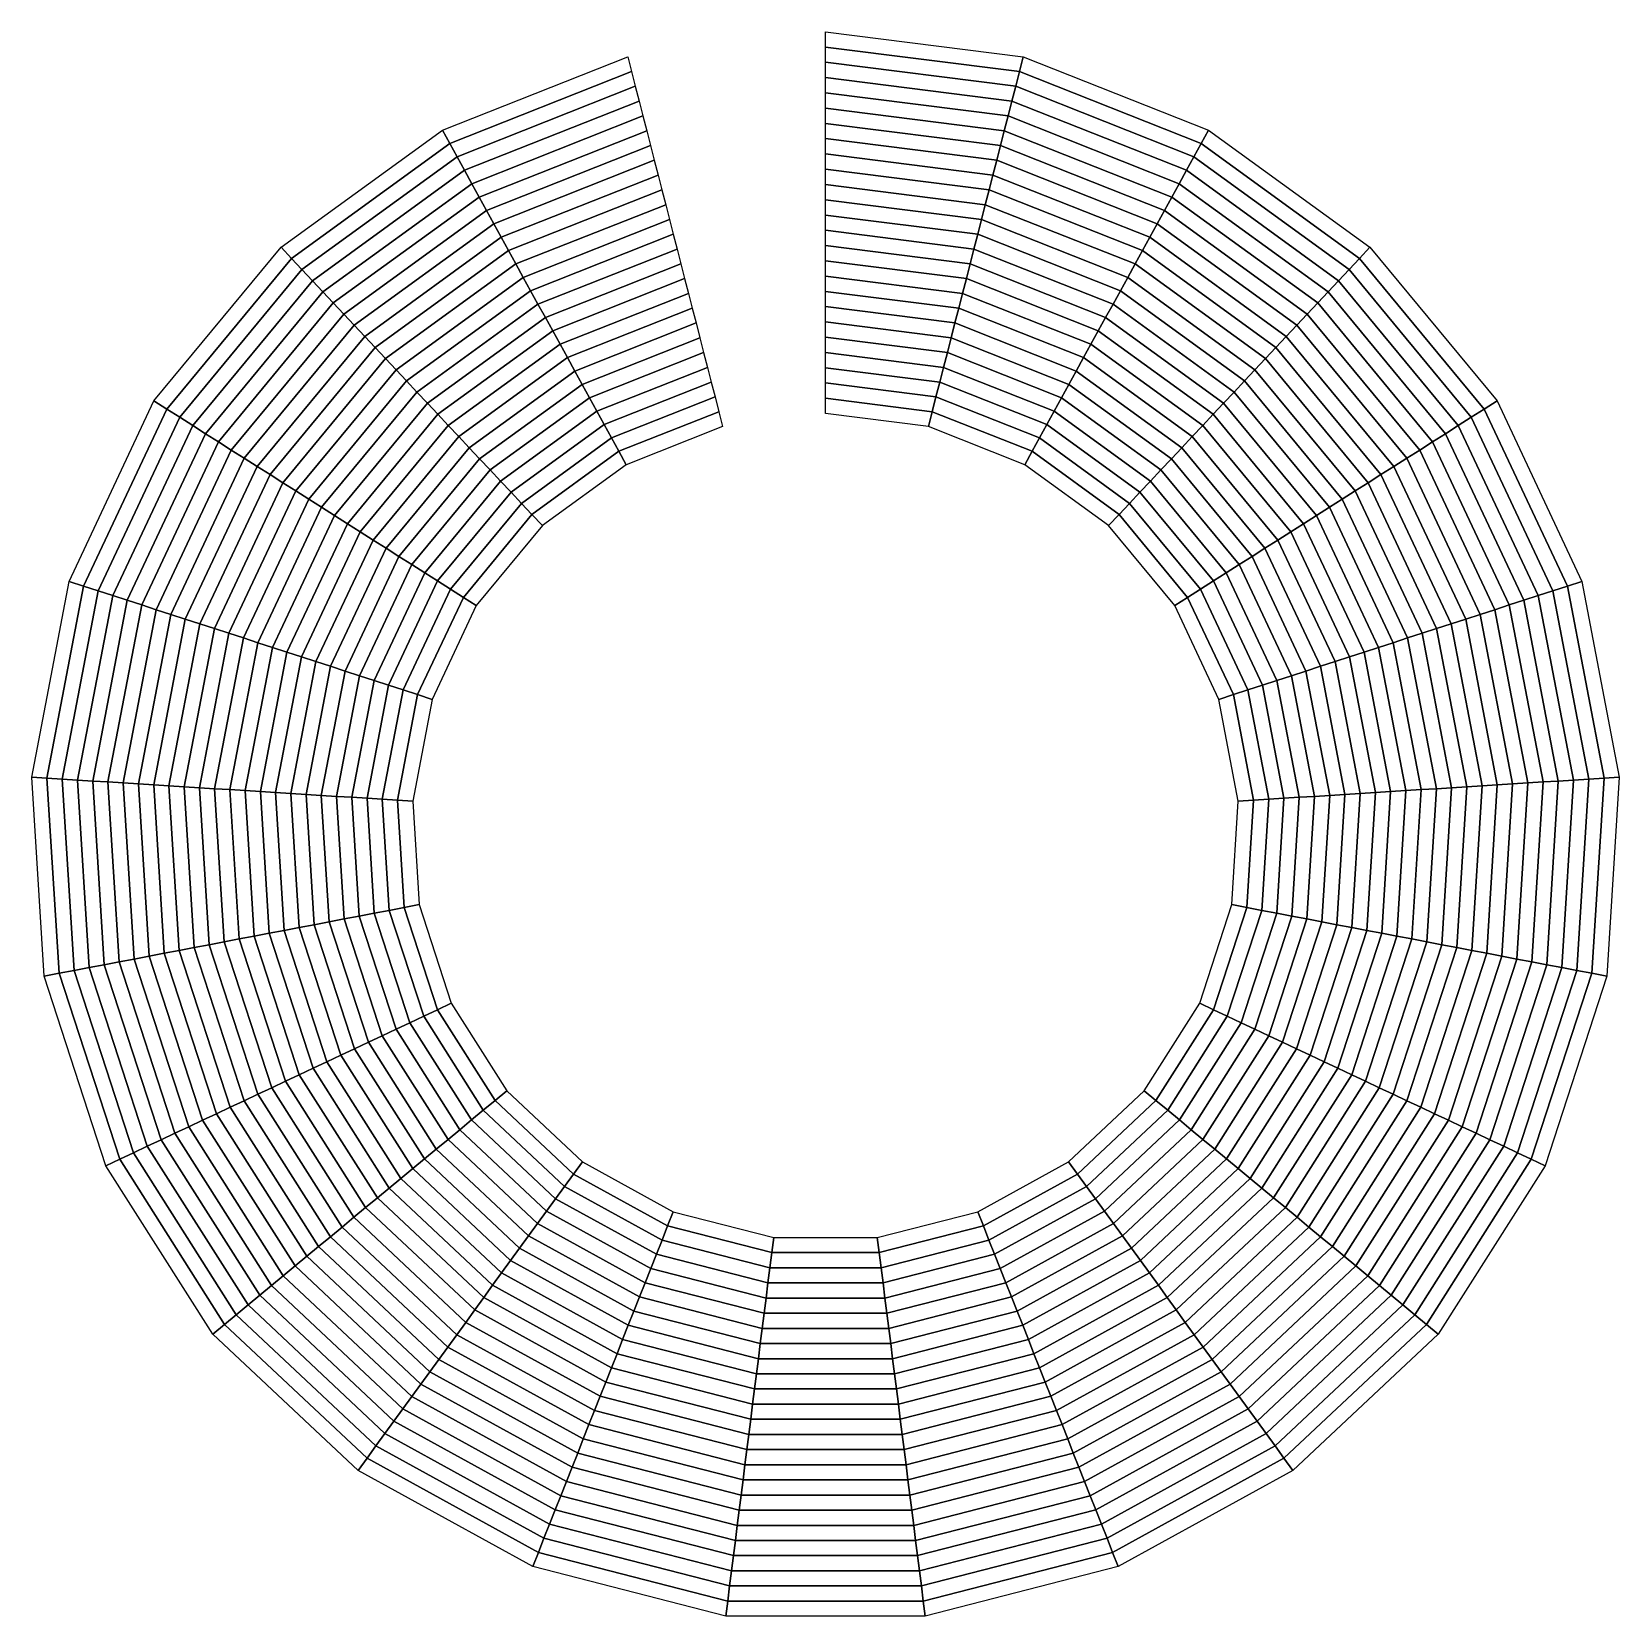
# Model space of a CAD drawing. Header units: millimetres. Extents: x 3.5 to 26.5, y 3.5 to 26.5.
# Drawn here: x 3.505 to 8.495, y 21.52 to 26.5 of the extents above; entities that cross this region are included whole.
import ezdxf

# ---------------------------------------------------------------- set-up
doc = ezdxf.new("R2010")
doc.units = ezdxf.units.MM
doc.layers.add('CUERPO', color=5, linetype='Continuous')

msp = doc.modelspace()

# ---------------------------------------------------------------- meshes
at = {"layer": 'CUERPO'}
mesh = msp.add_polymesh((9, 2), dxfattribs=at)
for k, corner in enumerate([(6, 26.452, 2.96), (6, 26.5, 3), (6.6098, 26.375, 2.96), (6.6217, 26.4215, 3), (7.1813, 26.1487, 2.96), (7.2044, 26.1908, 3), (7.6785, 25.7874, 2.96), (7.7114, 25.8224, 3), (8.0703, 25.3138, 2.96), (8.1108, 25.3396, 3), (8.332, 24.7577, 2.96), (8.3776, 24.7725, 3), (8.4472, 24.154, 2.96), (8.4951, 24.157, 3), (8.4086, 23.5405, 2.96), (8.4557, 23.5315, 3), (8.2186, 22.956, 2.96), (8.2621, 22.9356, 3)]):
    mesh.set_mesh_vertex(divmod(k, 2), corner)
mesh = msp.add_polymesh((9, 9), dxfattribs=at)
for k, corner in enumerate([(6, 26.068, 2.64), (6, 26.116, 2.68), (6, 26.164, 2.72), (6, 26.212, 2.76), (6, 26.26, 2.8), (6, 26.308, 2.84), (6, 26.356, 2.88), (6, 26.404, 2.92), (6, 26.452, 2.96), (6.5143, 26.003, 2.64), (6.5262, 26.0495, 2.68), (6.5382, 26.096, 2.72), (6.5501, 26.1425, 2.76), (6.562, 26.189, 2.8), (6.574, 26.2355, 2.84), (6.5859, 26.282, 2.88), (6.5979, 26.3285, 2.92), (6.6098, 26.375, 2.96), (6.9963, 25.8122, 2.64), (7.0194, 25.8543, 2.68), (7.0425, 25.8963, 2.72), (7.0656, 25.9384, 2.76), (7.0888, 25.9805, 2.8), (7.1119, 26.0225, 2.84), (7.135, 26.0646, 2.88), (7.1581, 26.1066, 2.92), (7.1813, 26.1487, 2.96), (7.4156, 25.5075, 2.64), (7.4485, 25.5425, 2.68), (7.4814, 25.5775, 2.72), (7.5142, 25.6125, 2.76), (7.5471, 25.6475, 2.8), (7.5799, 25.6825, 2.84), (7.6128, 25.7175, 2.88), (7.6457, 25.7524, 2.92), (7.6785, 25.7874, 2.96), (7.7461, 25.1081, 2.64), (7.7866, 25.1338, 2.68), (7.8271, 25.1595, 2.72), (7.8677, 25.1852, 2.76), (7.9082, 25.211, 2.8), (7.9487, 25.2367, 2.84), (7.9892, 25.2624, 2.88), (8.0298, 25.2881, 2.92), (8.0703, 25.3138, 2.96), (7.9668, 24.639, 2.64), (8.0124, 24.6539, 2.68), (8.0581, 24.6687, 2.72), (8.1037, 24.6835, 2.76), (8.1494, 24.6984, 2.8), (8.195, 24.7132, 2.84), (8.2407, 24.728, 2.88), (8.2863, 24.7429, 2.92), (8.332, 24.7577, 2.96), (8.0639, 24.1299, 2.64), (8.1118, 24.1329, 2.68), (8.1597, 24.1359, 2.72), (8.2076, 24.1389, 2.76), (8.2555, 24.1419, 2.8), (8.3034, 24.1449, 2.84), (8.3514, 24.1479, 2.88), (8.3993, 24.1509, 2.92), (8.4472, 24.154, 2.96), (8.0314, 23.6125, 2.64), (8.0785, 23.6035, 2.68), (8.1257, 23.5945, 2.72), (8.1728, 23.5855, 2.76), (8.22, 23.5765, 2.8), (8.2671, 23.5675, 2.84), (8.3143, 23.5585, 2.88), (8.3614, 23.5495, 2.92), (8.4086, 23.5405, 2.96), (7.8712, 23.1195, 2.64), (7.9146, 23.0991, 2.68), (7.958, 23.0786, 2.72), (8.0015, 23.0582, 2.76), (8.0449, 23.0377, 2.8), (8.0883, 23.0173, 2.84), (8.1318, 22.9969, 2.88), (8.1752, 22.9764, 2.92), (8.2186, 22.956, 2.96)]):
    mesh.set_mesh_vertex(divmod(k, 9), corner)
mesh = msp.add_polymesh((9, 2), dxfattribs=at)
for k, corner in enumerate([(4.1107, 22.437, 2.96), (4.0737, 22.4064, 3), (3.7814, 22.956, 2.96), (3.7379, 22.9356, 3), (3.5914, 23.5405, 2.96), (3.5443, 23.5315, 3), (3.5528, 24.154, 2.96), (3.5049, 24.157, 3), (3.668, 24.7577, 2.96), (3.6224, 24.7725, 3), (3.9297, 25.3138, 2.96), (3.8892, 25.3396, 3), (4.3215, 25.7874, 2.96), (4.2886, 25.8224, 3), (4.8187, 26.1487, 2.96), (4.7956, 26.1908, 3), (5.3902, 26.375, 2.96), (5.3783, 26.4215, 3)]):
    mesh.set_mesh_vertex(divmod(k, 2), corner)
mesh = msp.add_polymesh((9, 9), dxfattribs=at)
for k, corner in enumerate([(4.4066, 22.6818, 2.64), (4.3696, 22.6512, 2.68), (4.3326, 22.6206, 2.72), (4.2956, 22.59, 2.76), (4.2586, 22.5594, 2.8), (4.2217, 22.5288, 2.84), (4.1847, 22.4982, 2.88), (4.1477, 22.4676, 2.92), (4.1107, 22.437, 2.96), (4.1288, 23.1195, 2.64), (4.0854, 23.0991, 2.68), (4.042, 23.0786, 2.72), (3.9985, 23.0582, 2.76), (3.9551, 23.0377, 2.8), (3.9117, 23.0173, 2.84), (3.8682, 22.9969, 2.88), (3.8248, 22.9764, 2.92), (3.7814, 22.956, 2.96), (3.9686, 23.6125, 2.64), (3.9215, 23.6035, 2.68), (3.8743, 23.5945, 2.72), (3.8272, 23.5855, 2.76), (3.78, 23.5765, 2.8), (3.7329, 23.5675, 2.84), (3.6857, 23.5585, 2.88), (3.6386, 23.5495, 2.92), (3.5914, 23.5405, 2.96), (3.9361, 24.1299, 2.64), (3.8882, 24.1329, 2.68), (3.8403, 24.1359, 2.72), (3.7924, 24.1389, 2.76), (3.7445, 24.1419, 2.8), (3.6966, 24.1449, 2.84), (3.6486, 24.1479, 2.88), (3.6007, 24.1509, 2.92), (3.5528, 24.154, 2.96), (4.0332, 24.639, 2.64), (3.9876, 24.6539, 2.68), (3.9419, 24.6687, 2.72), (3.8963, 24.6835, 2.76), (3.8506, 24.6984, 2.8), (3.805, 24.7132, 2.84), (3.7593, 24.728, 2.88), (3.7137, 24.7429, 2.92), (3.668, 24.7577, 2.96), (4.2539, 25.1081, 2.64), (4.2134, 25.1338, 2.68), (4.1729, 25.1595, 2.72), (4.1323, 25.1852, 2.76), (4.0918, 25.211, 2.8), (4.0513, 25.2367, 2.84), (4.0108, 25.2624, 2.88), (3.9702, 25.2881, 2.92), (3.9297, 25.3138, 2.96), (4.5844, 25.5075, 2.64), (4.5515, 25.5425, 2.68), (4.5186, 25.5775, 2.72), (4.4858, 25.6125, 2.76), (4.4529, 25.6475, 2.8), (4.4201, 25.6825, 2.84), (4.3872, 25.7175, 2.88), (4.3543, 25.7524, 2.92), (4.3215, 25.7874, 2.96), (5.0037, 25.8122, 2.64), (4.9806, 25.8543, 2.68), (4.9575, 25.8963, 2.72), (4.9344, 25.9384, 2.76), (4.9112, 25.9805, 2.8), (4.8881, 26.0225, 2.84), (4.865, 26.0646, 2.88), (4.8419, 26.1066, 2.92), (4.8187, 26.1487, 2.96), (5.4857, 26.003, 2.64), (5.4738, 26.0495, 2.68), (5.4618, 26.096, 2.72), (5.4499, 26.1425, 2.76), (5.438, 26.189, 2.8), (5.426, 26.2355, 2.84), (5.4141, 26.282, 2.88), (5.4021, 26.3285, 2.92), (5.3902, 26.375, 2.96)]):
    mesh.set_mesh_vertex(divmod(k, 9), corner)
mesh = msp.add_polymesh((9, 9), dxfattribs=at)
for k, corner in enumerate([(6, 25.684, 2.32), (6, 25.732, 2.36), (6, 25.78, 2.4), (6, 25.828, 2.44), (6, 25.876, 2.48), (6, 25.924, 2.52), (6, 25.972, 2.56), (6, 26.02, 2.6), (6, 26.068, 2.64), (6.4188, 25.6311, 2.32), (6.4307, 25.6776, 2.36), (6.4427, 25.7241, 2.4), (6.4546, 25.7706, 2.44), (6.4665, 25.8171, 2.48), (6.4785, 25.8636, 2.52), (6.4904, 25.91, 2.56), (6.5024, 25.9565, 2.6), (6.5143, 26.003, 2.64), (6.8113, 25.4757, 2.32), (6.8344, 25.5178, 2.36), (6.8575, 25.5598, 2.4), (6.8806, 25.6019, 2.44), (6.9038, 25.644, 2.48), (6.9269, 25.686, 2.52), (6.95, 25.7281, 2.56), (6.9731, 25.7701, 2.6), (6.9963, 25.8122, 2.64), (7.1528, 25.2276, 2.32), (7.1856, 25.2626, 2.36), (7.2185, 25.2976, 2.4), (7.2514, 25.3326, 2.44), (7.2842, 25.3675, 2.48), (7.3171, 25.4025, 2.52), (7.3499, 25.4375, 2.56), (7.3828, 25.4725, 2.6), (7.4156, 25.5075, 2.64), (7.4218, 24.9023, 2.32), (7.4624, 24.9281, 2.36), (7.5029, 24.9538, 2.4), (7.5434, 24.9795, 2.44), (7.584, 25.0052, 2.48), (7.6245, 25.0309, 2.52), (7.665, 25.0567, 2.56), (7.7055, 25.0824, 2.6), (7.7461, 25.1081, 2.64), (7.6016, 24.5204, 2.32), (7.6472, 24.5352, 2.36), (7.6929, 24.5501, 2.4), (7.7385, 24.5649, 2.44), (7.7842, 24.5797, 2.48), (7.8298, 24.5945, 2.52), (7.8755, 24.6094, 2.56), (7.9211, 24.6242, 2.6), (7.9668, 24.639, 2.64), (7.6807, 24.1057, 2.32), (7.7286, 24.1088, 2.36), (7.7765, 24.1118, 2.4), (7.8244, 24.1148, 2.44), (7.8723, 24.1178, 2.48), (7.9202, 24.1208, 2.52), (7.9681, 24.1238, 2.56), (8.016, 24.1268, 2.6), (8.0639, 24.1299, 2.64), (7.6542, 23.6844, 2.32), (7.7013, 23.6755, 2.36), (7.7485, 23.6665, 2.4), (7.7956, 23.6575, 2.44), (7.8428, 23.6485, 2.48), (7.8899, 23.6395, 2.52), (7.9371, 23.6305, 2.56), (7.9842, 23.6215, 2.6), (8.0314, 23.6125, 2.64), (7.5237, 23.283, 2.32), (7.5672, 23.2626, 2.36), (7.6106, 23.2421, 2.4), (7.654, 23.2217, 2.44), (7.6975, 23.2012, 2.48), (7.7409, 23.1808, 2.52), (7.7843, 23.1604, 2.56), (7.8278, 23.1399, 2.6), (7.8712, 23.1195, 2.64)]):
    mesh.set_mesh_vertex(divmod(k, 9), corner)
mesh = msp.add_polymesh((9, 9), dxfattribs=at)
for k, corner in enumerate([(4.7025, 22.9266, 2.32), (4.6655, 22.896, 2.36), (4.6285, 22.8654, 2.4), (4.5915, 22.8348, 2.44), (4.5545, 22.8042, 2.48), (4.5175, 22.7736, 2.52), (4.4805, 22.743, 2.56), (4.4436, 22.7124, 2.6), (4.4066, 22.6818, 2.64), (4.4763, 23.283, 2.32), (4.4328, 23.2626, 2.36), (4.3894, 23.2421, 2.4), (4.346, 23.2217, 2.44), (4.3025, 23.2012, 2.48), (4.2591, 23.1808, 2.52), (4.2157, 23.1604, 2.56), (4.1722, 23.1399, 2.6), (4.1288, 23.1195, 2.64), (4.3458, 23.6844, 2.32), (4.2987, 23.6755, 2.36), (4.2515, 23.6665, 2.4), (4.2044, 23.6575, 2.44), (4.1572, 23.6485, 2.48), (4.1101, 23.6395, 2.52), (4.0629, 23.6305, 2.56), (4.0158, 23.6215, 2.6), (3.9686, 23.6125, 2.64), (4.3193, 24.1057, 2.32), (4.2714, 24.1088, 2.36), (4.2235, 24.1118, 2.4), (4.1756, 24.1148, 2.44), (4.1277, 24.1178, 2.48), (4.0798, 24.1208, 2.52), (4.0319, 24.1238, 2.56), (3.984, 24.1268, 2.6), (3.9361, 24.1299, 2.64), (4.3984, 24.5204, 2.32), (4.3528, 24.5352, 2.36), (4.3071, 24.5501, 2.4), (4.2615, 24.5649, 2.44), (4.2158, 24.5797, 2.48), (4.1702, 24.5945, 2.52), (4.1245, 24.6094, 2.56), (4.0789, 24.6242, 2.6), (4.0332, 24.639, 2.64), (4.5782, 24.9023, 2.32), (4.5376, 24.9281, 2.36), (4.4971, 24.9538, 2.4), (4.4566, 24.9795, 2.44), (4.416, 25.0052, 2.48), (4.3755, 25.0309, 2.52), (4.335, 25.0567, 2.56), (4.2945, 25.0824, 2.6), (4.2539, 25.1081, 2.64), (4.8472, 25.2276, 2.32), (4.8144, 25.2626, 2.36), (4.7815, 25.2976, 2.4), (4.7486, 25.3326, 2.44), (4.7158, 25.3675, 2.48), (4.6829, 25.4025, 2.52), (4.6501, 25.4375, 2.56), (4.6172, 25.4725, 2.6), (4.5844, 25.5075, 2.64), (5.1887, 25.4757, 2.32), (5.1656, 25.5178, 2.36), (5.1425, 25.5598, 2.4), (5.1194, 25.6019, 2.44), (5.0962, 25.644, 2.48), (5.0731, 25.686, 2.52), (5.05, 25.7281, 2.56), (5.0269, 25.7701, 2.6), (5.0037, 25.8122, 2.64), (5.5812, 25.6311, 2.32), (5.5693, 25.6776, 2.36), (5.5573, 25.7241, 2.4), (5.5454, 25.7706, 2.44), (5.5335, 25.8171, 2.48), (5.5215, 25.8636, 2.52), (5.5096, 25.91, 2.56), (5.4976, 25.9565, 2.6), (5.4857, 26.003, 2.64)]):
    mesh.set_mesh_vertex(divmod(k, 9), corner)
mesh = msp.add_polymesh((9, 9), dxfattribs=at)
for k, corner in enumerate([(6, 25.3, 2), (6, 25.348, 2.04), (6, 25.396, 2.08), (6, 25.444, 2.12), (6, 25.492, 2.16), (6, 25.54, 2.2), (6, 25.588, 2.24), (6, 25.636, 2.28), (6, 25.684, 2.32), (6.3233, 25.2592, 2), (6.3352, 25.3057, 2.04), (6.3472, 25.3521, 2.08), (6.3591, 25.3986, 2.12), (6.371, 25.4451, 2.16), (6.383, 25.4916, 2.2), (6.3949, 25.5381, 2.24), (6.4069, 25.5846, 2.28), (6.4188, 25.6311, 2.32), (6.6263, 25.1392, 2), (6.6494, 25.1813, 2.04), (6.6725, 25.2233, 2.08), (6.6957, 25.2654, 2.12), (6.7188, 25.3074, 2.16), (6.7419, 25.3495, 2.2), (6.765, 25.3916, 2.24), (6.7881, 25.4336, 2.28), (6.8113, 25.4757, 2.32), (6.8899, 24.9477, 2), (6.9228, 24.9826, 2.04), (6.9556, 25.0176, 2.08), (6.9885, 25.0526, 2.12), (7.0213, 25.0876, 2.16), (7.0542, 25.1226, 2.2), (7.0871, 25.1576, 2.24), (7.1199, 25.1926, 2.28), (7.1528, 25.2276, 2.32), (7.0976, 24.6966, 2), (7.1382, 24.7223, 2.04), (7.1787, 24.748, 2.08), (7.2192, 24.7737, 2.12), (7.2597, 24.7995, 2.16), (7.3003, 24.8252, 2.2), (7.3408, 24.8509, 2.24), (7.3813, 24.8766, 2.28), (7.4218, 24.9023, 2.32), (7.2364, 24.4017, 2), (7.282, 24.4166, 2.04), (7.3277, 24.4314, 2.08), (7.3733, 24.4462, 2.12), (7.419, 24.4611, 2.16), (7.4646, 24.4759, 2.2), (7.5103, 24.4907, 2.24), (7.5559, 24.5056, 2.28), (7.6016, 24.5204, 2.32), (7.2974, 24.0816, 2), (7.3453, 24.0846, 2.04), (7.3932, 24.0877, 2.08), (7.4412, 24.0907, 2.12), (7.4891, 24.0937, 2.16), (7.537, 24.0967, 2.2), (7.5849, 24.0997, 2.24), (7.6328, 24.1027, 2.28), (7.6807, 24.1057, 2.32), (7.277, 23.7564, 2), (7.3241, 23.7474, 2.04), (7.3713, 23.7384, 2.08), (7.4184, 23.7294, 2.12), (7.4656, 23.7204, 2.16), (7.5127, 23.7114, 2.2), (7.5599, 23.7024, 2.24), (7.607, 23.6934, 2.28), (7.6542, 23.6844, 2.32), (7.1763, 23.4465, 2), (7.2197, 23.426, 2.04), (7.2631, 23.4056, 2.08), (7.3066, 23.3852, 2.12), (7.35, 23.3647, 2.16), (7.3934, 23.3443, 2.2), (7.4369, 23.3239, 2.24), (7.4803, 23.3034, 2.28), (7.5237, 23.283, 2.32)]):
    mesh.set_mesh_vertex(divmod(k, 9), corner)
mesh = msp.add_polymesh((9, 9), dxfattribs=at)
for k, corner in enumerate([(4.9983, 23.1713, 2), (4.9613, 23.1408, 2.04), (4.9244, 23.1102, 2.08), (4.8874, 23.0796, 2.12), (4.8504, 23.049, 2.16), (4.8134, 23.0184, 2.2), (4.7764, 22.9878, 2.24), (4.7394, 22.9572, 2.28), (4.7025, 22.9266, 2.32), (4.8237, 23.4465, 2), (4.7803, 23.426, 2.04), (4.7369, 23.4056, 2.08), (4.6934, 23.3852, 2.12), (4.65, 23.3647, 2.16), (4.6066, 23.3443, 2.2), (4.5631, 23.3239, 2.24), (4.5197, 23.3034, 2.28), (4.4763, 23.283, 2.32), (4.723, 23.7564, 2), (4.6759, 23.7474, 2.04), (4.6287, 23.7384, 2.08), (4.5816, 23.7294, 2.12), (4.5344, 23.7204, 2.16), (4.4873, 23.7114, 2.2), (4.4401, 23.7024, 2.24), (4.393, 23.6934, 2.28), (4.3458, 23.6844, 2.32), (4.7026, 24.0816, 2), (4.6547, 24.0846, 2.04), (4.6068, 24.0877, 2.08), (4.5588, 24.0907, 2.12), (4.5109, 24.0937, 2.16), (4.463, 24.0967, 2.2), (4.4151, 24.0997, 2.24), (4.3672, 24.1027, 2.28), (4.3193, 24.1057, 2.32), (4.7636, 24.4017, 2), (4.718, 24.4166, 2.04), (4.6723, 24.4314, 2.08), (4.6267, 24.4462, 2.12), (4.581, 24.4611, 2.16), (4.5354, 24.4759, 2.2), (4.4897, 24.4907, 2.24), (4.4441, 24.5056, 2.28), (4.3984, 24.5204, 2.32), (4.9024, 24.6966, 2), (4.8618, 24.7223, 2.04), (4.8213, 24.748, 2.08), (4.7808, 24.7737, 2.12), (4.7403, 24.7995, 2.16), (4.6997, 24.8252, 2.2), (4.6592, 24.8509, 2.24), (4.6187, 24.8766, 2.28), (4.5782, 24.9023, 2.32), (5.1101, 24.9477, 2), (5.0772, 24.9826, 2.04), (5.0444, 25.0176, 2.08), (5.0115, 25.0526, 2.12), (4.9787, 25.0876, 2.16), (4.9458, 25.1226, 2.2), (4.9129, 25.1576, 2.24), (4.8801, 25.1926, 2.28), (4.8472, 25.2276, 2.32), (5.3737, 25.1392, 2), (5.3506, 25.1813, 2.04), (5.3275, 25.2233, 2.08), (5.3043, 25.2654, 2.12), (5.2812, 25.3074, 2.16), (5.2581, 25.3495, 2.2), (5.235, 25.3916, 2.24), (5.2119, 25.4336, 2.28), (5.1887, 25.4757, 2.32), (5.6767, 25.2592, 2), (5.6648, 25.3057, 2.04), (5.6528, 25.3521, 2.08), (5.6409, 25.3986, 2.12), (5.629, 25.4451, 2.16), (5.617, 25.4916, 2.2), (5.6051, 25.5381, 2.24), (5.5931, 25.5846, 2.28), (5.5812, 25.6311, 2.32)]):
    mesh.set_mesh_vertex(divmod(k, 9), corner)
mesh = msp.add_polymesh((9, 9), dxfattribs=at)
for k, corner in enumerate([(7.1763, 23.4465, 2), (7.2197, 23.426, 2.04), (7.2631, 23.4056, 2.08), (7.3066, 23.3852, 2.12), (7.35, 23.3647, 2.16), (7.3934, 23.3443, 2.2), (7.4369, 23.3239, 2.24), (7.4803, 23.3034, 2.28), (7.5237, 23.283, 2.32), (7.0017, 23.1713, 2), (7.0387, 23.1408, 2.04), (7.0756, 23.1102, 2.08), (7.1126, 23.0796, 2.12), (7.1496, 23.049, 2.16), (7.1866, 23.0184, 2.2), (7.2236, 22.9878, 2.24), (7.2606, 22.9572, 2.28), (7.2975, 22.9266, 2.32), (6.7641, 22.9483, 2), (6.7923, 22.9094, 2.04), (6.8205, 22.8706, 2.08), (6.8488, 22.8318, 2.12), (6.877, 22.7929, 2.16), (6.9052, 22.7541, 2.2), (6.9334, 22.7153, 2.24), (6.9616, 22.6764, 2.28), (6.9898, 22.6376, 2.32), (6.4786, 22.7913, 2), (6.4962, 22.7467, 2.04), (6.5139, 22.702, 2.08), (6.5316, 22.6574, 2.12), (6.5492, 22.6128, 2.16), (6.5669, 22.5681, 2.2), (6.5846, 22.5235, 2.24), (6.6023, 22.4789, 2.28), (6.6199, 22.4343, 2.32), (6.1629, 22.7103, 2), (6.1689, 22.6626, 2.04), (6.175, 22.615, 2.08), (6.181, 22.5674, 2.12), (6.187, 22.5198, 2.16), (6.193, 22.4721, 2.2), (6.199, 22.4245, 2.24), (6.205, 22.3769, 2.28), (6.2111, 22.3293, 2.32), (5.8371, 22.7103, 2), (5.8311, 22.6626, 2.04), (5.825, 22.615, 2.08), (5.819, 22.5674, 2.12), (5.813, 22.5198, 2.16), (5.807, 22.4721, 2.2), (5.801, 22.4245, 2.24), (5.795, 22.3769, 2.28), (5.7889, 22.3293, 2.32), (5.5214, 22.7913, 2), (5.5038, 22.7467, 2.04), (5.4861, 22.702, 2.08), (5.4684, 22.6574, 2.12), (5.4508, 22.6128, 2.16), (5.4331, 22.5681, 2.2), (5.4154, 22.5235, 2.24), (5.3977, 22.4789, 2.28), (5.3801, 22.4343, 2.32), (5.2359, 22.9483, 2), (5.2077, 22.9094, 2.04), (5.1795, 22.8706, 2.08), (5.1512, 22.8318, 2.12), (5.123, 22.7929, 2.16), (5.0948, 22.7541, 2.2), (5.0666, 22.7153, 2.24), (5.0384, 22.6764, 2.28), (5.0102, 22.6376, 2.32), (4.9983, 23.1713, 2), (4.9613, 23.1408, 2.04), (4.9244, 23.1102, 2.08), (4.8874, 23.0796, 2.12), (4.8504, 23.049, 2.16), (4.8134, 23.0184, 2.2), (4.7764, 22.9878, 2.24), (4.7394, 22.9572, 2.28), (4.7025, 22.9266, 2.32)]):
    mesh.set_mesh_vertex(divmod(k, 9), corner)
mesh = msp.add_polymesh((9, 9), dxfattribs=at)
for k, corner in enumerate([(7.5237, 23.283, 2.32), (7.5672, 23.2626, 2.36), (7.6106, 23.2421, 2.4), (7.654, 23.2217, 2.44), (7.6975, 23.2012, 2.48), (7.7409, 23.1808, 2.52), (7.7843, 23.1604, 2.56), (7.8278, 23.1399, 2.6), (7.8712, 23.1195, 2.64), (7.2975, 22.9266, 2.32), (7.3345, 22.896, 2.36), (7.3715, 22.8654, 2.4), (7.4085, 22.8348, 2.44), (7.4455, 22.8042, 2.48), (7.4825, 22.7736, 2.52), (7.5195, 22.743, 2.56), (7.5564, 22.7124, 2.6), (7.5934, 22.6818, 2.64), (6.9898, 22.6376, 2.32), (7.018, 22.5988, 2.36), (7.0463, 22.5599, 2.4), (7.0745, 22.5211, 2.44), (7.1027, 22.4823, 2.48), (7.1309, 22.4435, 2.52), (7.1591, 22.4046, 2.56), (7.1873, 22.3658, 2.6), (7.2155, 22.327, 2.64), (6.6199, 22.4343, 2.32), (6.6376, 22.3896, 2.36), (6.6553, 22.345, 2.4), (6.6729, 22.3004, 2.44), (6.6906, 22.2557, 2.48), (6.7083, 22.2111, 2.52), (6.7259, 22.1665, 2.56), (6.7436, 22.1219, 2.6), (6.7613, 22.0772, 2.64), (6.2111, 22.3293, 2.32), (6.2171, 22.2817, 2.36), (6.2231, 22.234, 2.4), (6.2291, 22.1864, 2.44), (6.2351, 22.1388, 2.48), (6.2411, 22.0912, 2.52), (6.2472, 22.0435, 2.56), (6.2532, 21.9959, 2.6), (6.2592, 21.9483, 2.64), (5.7889, 22.3293, 2.32), (5.7829, 22.2817, 2.36), (5.7769, 22.234, 2.4), (5.7709, 22.1864, 2.44), (5.7649, 22.1388, 2.48), (5.7589, 22.0912, 2.52), (5.7528, 22.0435, 2.56), (5.7468, 21.9959, 2.6), (5.7408, 21.9483, 2.64), (5.3801, 22.4343, 2.32), (5.3624, 22.3896, 2.36), (5.3447, 22.345, 2.4), (5.3271, 22.3004, 2.44), (5.3094, 22.2557, 2.48), (5.2917, 22.2111, 2.52), (5.2741, 22.1665, 2.56), (5.2564, 22.1219, 2.6), (5.2387, 22.0772, 2.64), (5.0102, 22.6376, 2.32), (4.982, 22.5988, 2.36), (4.9537, 22.5599, 2.4), (4.9255, 22.5211, 2.44), (4.8973, 22.4823, 2.48), (4.8691, 22.4435, 2.52), (4.8409, 22.4046, 2.56), (4.8127, 22.3658, 2.6), (4.7845, 22.327, 2.64), (4.7025, 22.9266, 2.32), (4.6655, 22.896, 2.36), (4.6285, 22.8654, 2.4), (4.5915, 22.8348, 2.44), (4.5545, 22.8042, 2.48), (4.5175, 22.7736, 2.52), (4.4805, 22.743, 2.56), (4.4436, 22.7124, 2.6), (4.4066, 22.6818, 2.64)]):
    mesh.set_mesh_vertex(divmod(k, 9), corner)
mesh = msp.add_polymesh((9, 9), dxfattribs=at)
for k, corner in enumerate([(7.8712, 23.1195, 2.64), (7.9146, 23.0991, 2.68), (7.958, 23.0786, 2.72), (8.0015, 23.0582, 2.76), (8.0449, 23.0377, 2.8), (8.0883, 23.0173, 2.84), (8.1318, 22.9969, 2.88), (8.1752, 22.9764, 2.92), (8.2186, 22.956, 2.96), (7.5934, 22.6818, 2.64), (7.6304, 22.6512, 2.68), (7.6674, 22.6206, 2.72), (7.7044, 22.59, 2.76), (7.7414, 22.5594, 2.8), (7.7783, 22.5288, 2.84), (7.8153, 22.4982, 2.88), (7.8523, 22.4676, 2.92), (7.8893, 22.437, 2.96), (7.2155, 22.327, 2.64), (7.2438, 22.2881, 2.68), (7.272, 22.2493, 2.72), (7.3002, 22.2105, 2.76), (7.3284, 22.1716, 2.8), (7.3566, 22.1328, 2.84), (7.3848, 22.094, 2.88), (7.413, 22.0551, 2.92), (7.4412, 22.0163, 2.96), (6.7613, 22.0772, 2.64), (6.779, 22.0326, 2.68), (6.7966, 21.988, 2.72), (6.8143, 21.9433, 2.76), (6.832, 21.8987, 2.8), (6.8496, 21.8541, 2.84), (6.8673, 21.8094, 2.88), (6.885, 21.7648, 2.92), (6.9026, 21.7202, 2.96), (6.2592, 21.9483, 2.64), (6.2652, 21.9007, 2.68), (6.2712, 21.8531, 2.72), (6.2772, 21.8054, 2.76), (6.2833, 21.7578, 2.8), (6.2893, 21.7102, 2.84), (6.2953, 21.6626, 2.88), (6.3013, 21.615, 2.92), (6.3073, 21.5673, 2.96), (5.7408, 21.9483, 2.64), (5.7348, 21.9007, 2.68), (5.7288, 21.8531, 2.72), (5.7228, 21.8054, 2.76), (5.7167, 21.7578, 2.8), (5.7107, 21.7102, 2.84), (5.7047, 21.6626, 2.88), (5.6987, 21.615, 2.92), (5.6927, 21.5673, 2.96), (5.2387, 22.0772, 2.64), (5.221, 22.0326, 2.68), (5.2034, 21.988, 2.72), (5.1857, 21.9433, 2.76), (5.168, 21.8987, 2.8), (5.1504, 21.8541, 2.84), (5.1327, 21.8094, 2.88), (5.115, 21.7648, 2.92), (5.0974, 21.7202, 2.96), (4.7845, 22.327, 2.64), (4.7562, 22.2881, 2.68), (4.728, 22.2493, 2.72), (4.6998, 22.2105, 2.76), (4.6716, 22.1716, 2.8), (4.6434, 22.1328, 2.84), (4.6152, 22.094, 2.88), (4.587, 22.0551, 2.92), (4.5588, 22.0163, 2.96), (4.4066, 22.6818, 2.64), (4.3696, 22.6512, 2.68), (4.3326, 22.6206, 2.72), (4.2956, 22.59, 2.76), (4.2586, 22.5594, 2.8), (4.2217, 22.5288, 2.84), (4.1847, 22.4982, 2.88), (4.1477, 22.4676, 2.92), (4.1107, 22.437, 2.96)]):
    mesh.set_mesh_vertex(divmod(k, 9), corner)
mesh = msp.add_polymesh((9, 2), dxfattribs=at)
for k, corner in enumerate([(8.2186, 22.956, 2.96), (8.2621, 22.9356, 3), (7.8893, 22.437, 2.96), (7.9263, 22.4064, 3), (7.4412, 22.0163, 2.96), (7.4695, 21.9775, 3), (6.9026, 21.7202, 2.96), (6.9203, 21.6756, 3), (6.3073, 21.5673, 2.96), (6.3133, 21.5197, 3), (5.6927, 21.5673, 2.96), (5.6867, 21.5197, 3), (5.0974, 21.7202, 2.96), (5.0797, 21.6756, 3), (4.5588, 22.0163, 2.96), (4.5305, 21.9775, 3), (4.1107, 22.437, 2.96), (4.0737, 22.4064, 3)]):
    mesh.set_mesh_vertex(divmod(k, 2), corner)

doc.saveas('drawing.dxf')
